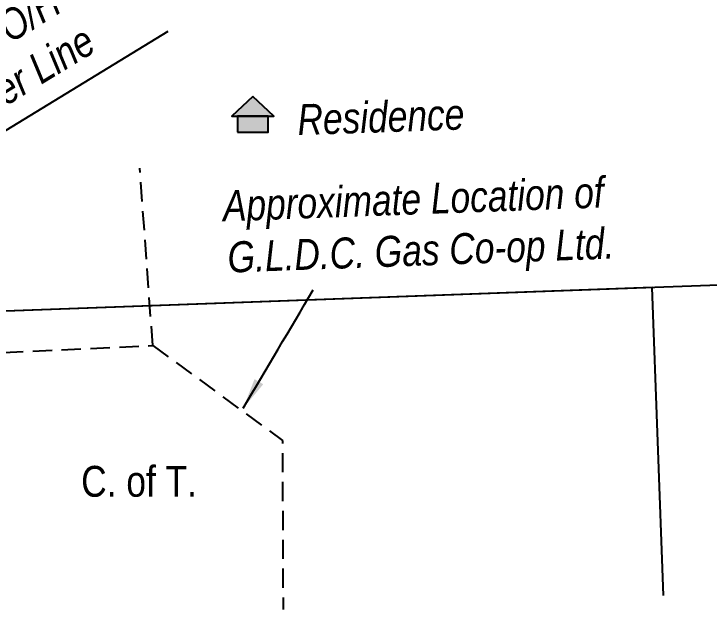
# Model space of a CAD drawing. Extents: x 675519 to 688669, y 5804595 to 5836613.
# Drawn here: x 677423.1 to 677648.5, y 5823964.5 to 5824164.1 of the extents above; entities that cross this region are included whole.
import ezdxf

# ---------------------------------------------------------------- set-up
doc = ezdxf.new("R2010")
doc.units = 0
doc.header["$LTSCALE"] = 5
doc.linetypes.add('UG_PIPE', pattern=[1.875, 1.25, -0.625])
for name, color, linetype in [('AS-PIPE-UG', 44, 'UG_PIPE'), ('AS-PIPE-UG-T', 44, 'Continuous'), ('AS-POWER', 104, 'foc-POWER'), ('AS-POWER-T', 104, 'Continuous'), ('AS-RESIDENCE', 14, 'Continuous'), ('L-SEC', 7, 'Continuous'), ('L-TITLEDB', 4, 'Continuous'), ('L-TITLEDB-T', 4, 'Continuous')]:
    doc.layers.add(name, color=color, linetype=linetype)
doc.styles.add('175L', font='ARIALN.TTF', dxfattribs={"height": 20})
doc.styles.add('80CG', font='ARIALN.TTF', dxfattribs={"height": 10})
doc.styles.add('foc-LtypeFont', font='ARIALN.TTF', dxfattribs={"height": 7.35})
doc.linetypes.add('foc-POWER', pattern='A,6,-1,["P",foc-LtypeFont,S=0.2,R=0,X=-0.625,Y=-0.75],-1.24,4', length=12.24)
doc.dimstyles.new('Compass 5 000', dxfattribs={"dimscale": 5, "dimtxt": 9, "dimasz": 2, "dimexe": 0.2, "dimexo": 0.0625, "dimgap": 0.5, "dimtad": 0, "dimtih": 1, "dimtoh": 1, "dimzin": 0, "dimdsep": 46, "dimtxsty": '80CG', "dimcen": 0.1, "dimse1": 1, "dimse2": 1, "dimclrd": 256, "dimclrt": 256, "dimaunit": 1, "dimadec": 4, "dimazin": 0, "dimtfac": 0.06, "dimtofl": 0, "dimtmove": 0, "dimatfit": 1, "dimfxl": 0.2, "dimtolj": 1, "dimtzin": 0, "dimlwd": -1, "dimarcsym": 0})

# ---------------------------------------------------------------- blocks, each defined once
blk = doc.blocks.new('res_occ')
for points in [[(0.1, 0.891), (-1.257, -0.374), (1.457, -0.374)], [(-0.9, -1.425), (1.1, -1.425), (1.1, -0.374), (-0.9, -0.374)]]:
    blk.add_hatch(color=14).paths.add_polyline_path(points)
at = {"color": 14}
for points in [[(0.1, 0.891), (-1.257, -0.374), (1.457, -0.374)], [(-0.9, -1.425), (1.1, -1.425), (1.1, -0.374), (-0.9, -0.374)]]:
    blk.add_lwpolyline(points, close=True, dxfattribs=at)

msp = doc.modelspace()

# ---------------------------------------------------------------- linework, layer by layer
at = {"layer": 'AS-PIPE-UG', "flags": 128}
for points in [[(677468.133, 5824056.533), (677463.964, 5824114.096)], [(677391.781, 5824052.925), (677468.133, 5824056.533)], [(677468.133, 5824056.533), (677510.194, 5824025.73), (677510.392, 5823970.888)]]:
    msp.add_lwpolyline(points, dxfattribs=at)
at = {"layer": 'AS-POWER', "flags": 128}
msp.add_lwpolyline([(677266.717, 5824113.02), (677335.616, 5824113.02), (677400.701, 5824114.327), (677402.96, 5824115.704), (677473.139, 5824158.502)], dxfattribs=at)
at = {"layer": 'L-SEC', "flags": 128}
msp.add_lwpolyline([(678111.169, 5824092.89), (677331.384, 5824064.409)], dxfattribs=at)
at = {"layer": 'L-TITLEDB', "flags": 128}
msp.add_lwpolyline([(677633.766, 5823975.39), (677630.098, 5824075.299), (677331.384, 5824064.409), (677334.861, 5823964.482)], dxfattribs=at)

# ---------------------------------------------------------------- block references
at = {"layer": 'AS-RESIDENCE', "xscale": 5.000234790137355, "yscale": 5.000234790137355, "zscale": 5.000234790137355, "rotation": 359.9967338931841}
msp.add_blockref('res_occ', (677500.088, 5824132.835), dxfattribs=at)

# ---------------------------------------------------------------- texts
at = {"layer": 'AS-PIPE-UG-T', "insert": (677470.861, 5824106.064), "char_height": 10, "attachment_point": 1, "rotation": 2.09797, "style": '175L'}
msp.add_mtext_dynamic_manual_height_columns('\\pi19.835;{\\fArial Narrow|b0|i1|c0|p34;Approximate Location of\\P\\pi20.759;G.L.D.C. Gas Co-op Ltd.}', width=164.71119, gutter_width=100, heights=[0], dxfattribs=at)
at = {"layer": 'AS-POWER-T', "insert": (677387.338, 5824145.142), "char_height": 9.99876, "attachment_point": 1, "rotation": 31.37634, "style": '175L'}
msp.add_mtext_dynamic_manual_height_columns('\\pi2.5566;{\\fArial Narrow|b0|i1|c0|p34;Fortis O/H\\P\\pi0.32976;Power Line}', width=57.1191, gutter_width=100, heights=[0], dxfattribs=at)
at = {"layer": 'AS-RESIDENCE', "insert": (677542.101, 5824130.641), "char_height": 10.00047, "attachment_point": 5, "rotation": 2.00433, "style": '80CG'}
msp.add_mtext('\\A1;{\\fArial Narrow|b0|i1|c0|p34;Residence}', dxfattribs=at)

# ---------------------------------------------------------------- leaders
at = {"layer": 'AS-PIPE-UG-T', "path_type": 1}
msp.add_leader([(677497.47, 5824036.182), (677520.196, 5824074.577)], dimstyle='Compass 5 000', override={"dimgap": 0.5, "dimtad": 0}, dxfattribs=at)

# ---------------------------------------------------------------- next in the draw order: texts
at = {"layer": 'L-TITLEDB-T', "insert": (677426.229, 5824017.443), "char_height": 10, "attachment_point": 1, "style": '175L', "bg_fill": 3, "box_fill_scale": 1.2, "bg_fill_color": 256, "bg_fill_transparency": 0}
msp.add_mtext_dynamic_manual_height_columns('\\pi18.706;C. of T.', width=73.44925, gutter_width=100, heights=[0], dxfattribs=at)

doc.saveas('drawing.dxf')
